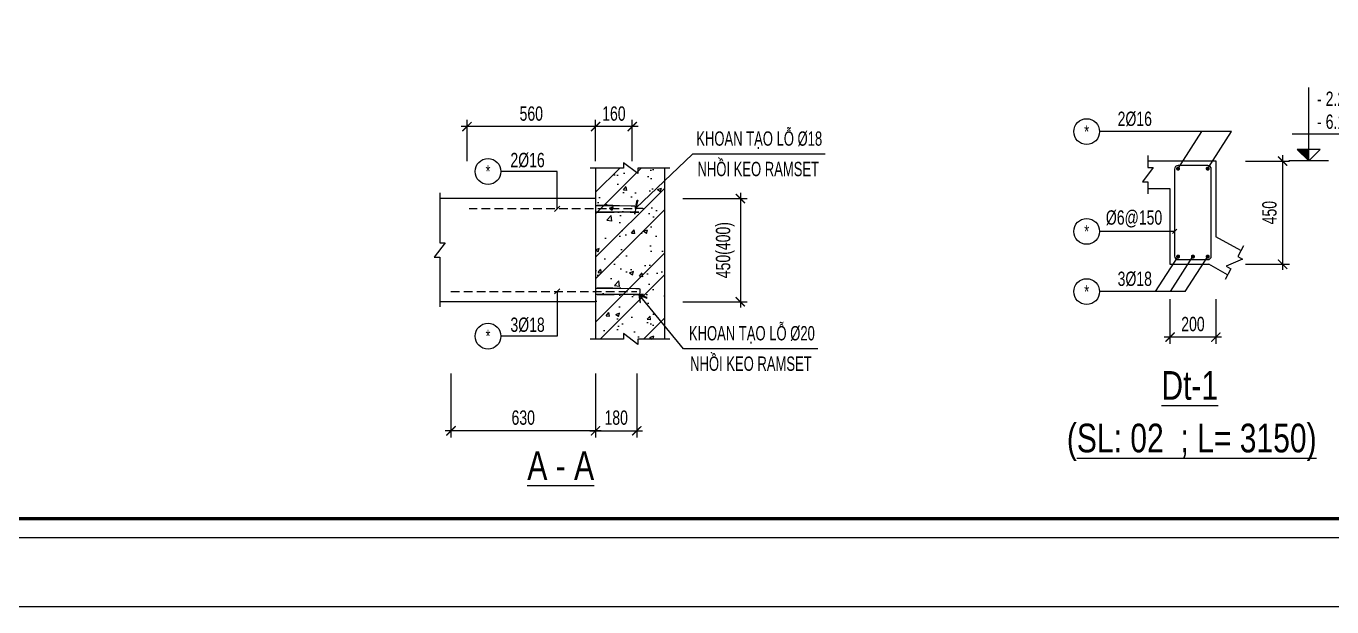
# Model space of a CAD drawing. Header units: millimetres. Extents: x -77370 to 109412, y -14880 to 214694.
# Drawn here: x 15058 to 26437, y 144605 to 149669 of the extents above; entities that cross this region are included whole.
import ezdxf
from ezdxf.enums import TextEntityAlignment as Align

# ---------------------------------------------------------------- set-up
doc = ezdxf.new("R2010")
doc.units = ezdxf.units.MM
doc.header["$LTSCALE"] = 300
doc.header["$MEASUREMENT"] = 0
doc.header["$PDMODE"] = 66
doc.linetypes.add('DASHED2', pattern=[0.375, 0.25, -0.125])
doc.layers.get('0').update_dxf_attribs({"linetype": 'CONTINUOUS'})
doc.layers.get('DEFPOINTS').update_dxf_attribs({"linetype": 'CONTINUOUS'})
for name, color, linetype in [('CDC-KHUNGTEN', 7, 'CONTINUOUS'), ('CDC.02.DIM', 1, 'CONTINUOUS'), ('CDC.03.BORDER', 3, 'CONTINUOUS'), ('CDC.05.STEEL', 4, 'CONTINUOUS'), ('CDC.06.TEXT', 2, 'CONTINUOUS'), ('CDC.10.HATCH', 251, 'CONTINUOUS'), ('CDC.11.NOTE', 8, 'CONTINUOUS'), ('CDC.14.STEELNUM', 2, 'CONTINUOUS'), ('KCS_CHI', 1, 'CONTINUOUS'), ('KCS_TEXT', 2, 'CONTINUOUS')]:
    doc.layers.add(name, color=color, linetype=linetype)
doc.styles.add('KCS_SMTEXT', font='arial.ttf', dxfattribs={"width": 0.7})
doc.dimstyles.new('KCS_DIM25', dxfattribs={"dimscale": 2, "dimtxt": 62.5, "dimasz": 40, "dimexe": 30, "dimexo": 0, "dimgap": 25, "dimtad": 1, "dimdec": 0, "dimlfac": 0.5, "dimzin": 13, "dimdsep": 46, "dimtxsty": 'KCS_SMTEXT', "dimblk": 'ARCHTICK', "dimcen": 0, "dimdle": 25, "dimclrd": 1, "dimclre": 1, "dimclrt": 2, "dimadec": 0, "dimazin": 0, "dimtfac": 1, "dimtdec": 0, "dimtix": 1, "dimtmove": 2, "dimatfit": 3, "dimfxl": 1, "dimtolj": 1, "dimtzin": 13, "dimarcsym": 0})

# ---------------------------------------------------------------- blocks, each defined once
blk = doc.blocks.new('_ArchTick')
at = {"color": 0, "linetype": 'ByBlock', "const_width": 0.15}
blk.add_lwpolyline([(-0.5, -0.5), (0.5, 0.5)], dxfattribs=at)
blk = doc.blocks.new('*D731')
at = {"layer": 'CDC.02.DIM', "color": 1, "lineweight": -2, "transparency": 16777216}
for p, q in [((20782, 148166), (21342, 148166)), ((21282, 148216), (21282, 147216)), ((20782, 147266), (21342, 147266))]:
    blk.add_line(p, q, dxfattribs=at)
at = {"layer": 'DEFPOINTS', "color": 0, "transparency": 16777216}
for p in [(20782, 148166), (20782, 147266), (21282, 147266)]:
    blk.add_point(p, dxfattribs=at)
at = {"layer": 'CDC.02.DIM', "color": 1, "lineweight": -2, "transparency": 16777216, "xscale": 80, "yscale": 80, "zscale": 80}
for p, rotation in [((21282, 148166), 90), ((21282, 147266), 270)]:
    blk.add_blockref('_ArchTick', p, dxfattribs=dict(at, rotation=rotation))
at = {"layer": 'CDC.02.DIM', "color": 2, "transparency": 16777216, "insert": (21150, 147716), "char_height": 125, "attachment_point": 5, "rotation": 90, "style": 'KCS_SMTEXT'}
blk.add_mtext('\\A1;450(400)', dxfattribs=at)
blk = doc.blocks.new('*D732')
at = {"layer": 'CDC.02.DIM', "color": 1, "lineweight": -2, "transparency": 16777216}
for p, q in [((20020, 146641), (20020, 146081)), ((20380, 146641), (20380, 146081)), ((19970, 146141), (20430, 146141))]:
    blk.add_line(p, q, dxfattribs=at)
at = {"layer": 'DEFPOINTS', "color": 0, "transparency": 16777216}
for p in [(20020, 146641), (20380, 146641), (20380, 146141)]:
    blk.add_point(p, dxfattribs=at)
at = {"layer": 'CDC.02.DIM', "color": 1, "lineweight": -2, "transparency": 16777216, "xscale": 80, "yscale": 80, "zscale": 80, "rotation": 180}
blk.add_blockref('_ArchTick', (20020, 146141), dxfattribs=at)
at = {"layer": 'CDC.02.DIM', "color": 1, "lineweight": -2, "transparency": 16777216, "xscale": 80, "yscale": 80, "zscale": 80}
blk.add_blockref('_ArchTick', (20380, 146141), dxfattribs=at)
at = {"layer": 'CDC.02.DIM', "color": 2, "transparency": 16777216, "insert": (20200, 146255), "char_height": 125, "attachment_point": 5, "style": 'KCS_SMTEXT'}
blk.add_mtext('\\A1;180', dxfattribs=at)
blk = doc.blocks.new('*D733')
at = {"layer": 'CDC.02.DIM', "color": 1, "lineweight": -2, "transparency": 16777216}
for p, q in [((18760, 146641), (18760, 146081)), ((20020, 146641), (20020, 146081)), ((20070, 146141), (18710, 146141))]:
    blk.add_line(p, q, dxfattribs=at)
at = {"layer": 'DEFPOINTS', "color": 0, "transparency": 16777216}
for p in [(18760, 146641), (20020, 146641), (18760, 146141)]:
    blk.add_point(p, dxfattribs=at)
at = {"layer": 'CDC.02.DIM', "color": 1, "lineweight": -2, "transparency": 16777216, "xscale": 80, "yscale": 80, "zscale": 80, "rotation": 180}
blk.add_blockref('_ArchTick', (18760, 146141), dxfattribs=at)
at = {"layer": 'CDC.02.DIM', "color": 1, "lineweight": -2, "transparency": 16777216, "xscale": 80, "yscale": 80, "zscale": 80}
blk.add_blockref('_ArchTick', (20020, 146141), dxfattribs=at)
at = {"layer": 'CDC.02.DIM', "color": 2, "transparency": 16777216, "insert": (19390, 146255), "char_height": 125, "attachment_point": 5, "style": 'KCS_SMTEXT'}
blk.add_mtext('\\A1;630', dxfattribs=at)
blk = doc.blocks.new('*D612')
at = {"layer": 'CDC.02.DIM', "color": 1, "lineweight": -2, "transparency": 16777216}
for p, q in [((26007, 148543), (26007, 147543)), ((25684, 148493), (26067, 148493)), ((25684, 147593), (26067, 147593))]:
    blk.add_line(p, q, dxfattribs=at)
at = {"layer": 'DEFPOINTS', "color": 0, "transparency": 16777216}
for p in [(25684, 148493), (25684, 147593), (26007, 147593)]:
    blk.add_point(p, dxfattribs=at)
at = {"layer": 'CDC.02.DIM', "color": 1, "lineweight": -2, "transparency": 16777216, "xscale": 80, "yscale": 80, "zscale": 80}
for p, rotation in [((26007, 148493), 90), ((26007, 147593), 270)]:
    blk.add_blockref('_ArchTick', p, dxfattribs=dict(at, rotation=rotation))
at = {"layer": 'CDC.02.DIM', "color": 2, "transparency": 16777216, "insert": (25893, 148043), "char_height": 125, "attachment_point": 5, "rotation": 90, "style": 'KCS_SMTEXT'}
blk.add_mtext('\\A1;450', dxfattribs=at)
blk = doc.blocks.new('*D613')
at = {"layer": 'CDC.02.DIM', "color": 1, "lineweight": -2, "transparency": 16777216}
for p, q in [((25026, 147290), (25026, 146898)), ((25426, 147290), (25426, 146898)), ((25476, 146958), (24976, 146958))]:
    blk.add_line(p, q, dxfattribs=at)
at = {"layer": 'DEFPOINTS', "color": 0, "transparency": 16777216}
for p in [(25026, 147290), (25426, 147290), (25026, 146958)]:
    blk.add_point(p, dxfattribs=at)
at = {"layer": 'CDC.02.DIM', "color": 1, "lineweight": -2, "transparency": 16777216, "xscale": 80, "yscale": 80, "zscale": 80, "rotation": 180}
blk.add_blockref('_ArchTick', (25026, 146958), dxfattribs=at)
at = {"layer": 'CDC.02.DIM', "color": 1, "lineweight": -2, "transparency": 16777216, "xscale": 80, "yscale": 80, "zscale": 80}
blk.add_blockref('_ArchTick', (25426, 146958), dxfattribs=at)
at = {"layer": 'CDC.02.DIM', "color": 2, "transparency": 16777216, "insert": (25226, 147071), "char_height": 125, "attachment_point": 5, "style": 'KCS_SMTEXT'}
blk.add_mtext('\\A1;200', dxfattribs=at)
blk = doc.blocks.new('*D531')
at = {"layer": 'CDC.02.DIM', "color": 1, "lineweight": -2, "transparency": 16777216}
for p, q in [((18900, 148493), (18900, 148853)), ((20020, 148493), (20020, 148853)), ((20070, 148793), (18850, 148793))]:
    blk.add_line(p, q, dxfattribs=at)
at = {"layer": 'DEFPOINTS', "color": 0, "transparency": 16777216}
for p in [(18900, 148793), (18900, 148493), (20020, 148493)]:
    blk.add_point(p, dxfattribs=at)
at = {"layer": 'CDC.02.DIM', "color": 1, "lineweight": -2, "transparency": 16777216, "xscale": 80, "yscale": 80, "zscale": 80, "rotation": 180}
blk.add_blockref('_ArchTick', (18900, 148793), dxfattribs=at)
at = {"layer": 'CDC.02.DIM', "color": 1, "lineweight": -2, "transparency": 16777216, "xscale": 80, "yscale": 80, "zscale": 80}
blk.add_blockref('_ArchTick', (20020, 148793), dxfattribs=at)
at = {"layer": 'CDC.02.DIM', "color": 2, "transparency": 16777216, "insert": (19460, 148906), "char_height": 125, "attachment_point": 5, "style": 'KCS_SMTEXT'}
blk.add_mtext('\\A1;560', dxfattribs=at)
blk = doc.blocks.new('*D532')
at = {"layer": 'CDC.02.DIM', "color": 1, "lineweight": -2, "transparency": 16777216}
for p, q in [((20020, 148493), (20020, 148853)), ((20340, 148493), (20340, 148853)), ((20390, 148793), (19970, 148793))]:
    blk.add_line(p, q, dxfattribs=at)
at = {"layer": 'DEFPOINTS', "color": 0, "transparency": 16777216}
for p in [(20020, 148793), (20020, 148493), (20340, 148493)]:
    blk.add_point(p, dxfattribs=at)
at = {"layer": 'CDC.02.DIM', "color": 1, "lineweight": -2, "transparency": 16777216, "xscale": 80, "yscale": 80, "zscale": 80, "rotation": 180}
blk.add_blockref('_ArchTick', (20020, 148793), dxfattribs=at)
at = {"layer": 'CDC.02.DIM', "color": 1, "lineweight": -2, "transparency": 16777216, "xscale": 80, "yscale": 80, "zscale": 80}
blk.add_blockref('_ArchTick', (20340, 148793), dxfattribs=at)
at = {"layer": 'CDC.02.DIM', "color": 2, "transparency": 16777216, "insert": (20180, 148906), "char_height": 125, "attachment_point": 5, "style": 'KCS_SMTEXT'}
blk.add_mtext('\\A1;160', dxfattribs=at)
blk = doc.blocks.new('Khung tên chuẩn')
at = {"layer": 'CDC-KHUNGTEN', "color": 8}
blk.add_lwpolyline([(75096, 1100), (83000, 1100), (83000, 58300), (3000, 58300), (3000, 1100), (75096, 1100)], dxfattribs=at)
at = {"layer": 'CDC-KHUNGTEN', "color": 255, "lineweight": 60}
blk.add_lwpolyline([(74900, 1400), (74900, 58000), (3300, 58000), (3300, 1400), (74900, 1400)], close=True, dxfattribs=at)
at = {"layer": 'DEFPOINTS', "color": 1, "ltscale": 0.2}
blk.add_lwpolyline([(0, 0), (0, 59400), (84100, 59400), (84100, 0), (0, 0)], close=True, dxfattribs=at)

msp = doc.modelspace()

# ---------------------------------------------------------------- hatches: boundary and pattern name
at = {"layer": 'CDC.10.HATCH'}
h = msp.add_hatch(dxfattribs=at)
h.set_pattern_fill('BETONG', color=256, scale=50)
h.set_pattern_definition([(45, (-2578698.06, 1159706.8), (-282.84271, 282.84271), []), (45, (-2578510.56, 1159706.8), (-282.84271, 282.84271), []), (50, (-2578698.06, 1159706.8), (358.63009, -31.376067), [37.5, -412.5]), (355, (-2578698.06, 1159706.8), (-69.375667, 376.096067), [30, -330]), (100.4514, (-2578668.18, 1159704.18), (289.25469, 344.71977), [31.870095, -350.571056]), (46.1842, (-2578698.06, 1159806.8), (533.620524, -82.75951), [56.25, -618.75]), (96.6356, (-2578653.6, 1159799.9), (467.33135, 487.05894), [47.80514, -525.8565]), (351.1842, (-2578698.06, 1159806.8), (467.33097, 487.0593), [45, -495]), (21, (-2578648.06, 1159781.8), (298.453526, -201.309445), [37.5, -412.5]), (326, (-2578648.06, 1159781.8), (121.657666, 362.575023), [30, -330]), (71.4514, (-2578623.2, 1159765), (420.111314, 161.26525), [31.870095, -350.571056]), (37.5, (-2578698.06, 1159706.79), (6.0799277, 166.446927), [0, -326, 0, -335, 0, -331.25]), (7.5, (-2578698.06, 1159706.79), (131.534769, 197.205856), [0, -191, 0, -318.5, 0, -126.25]), (327.5, (-2578809.56, 1159706.79), (266.911218, -11.277436), [0, -125, 0, -390, 0, -517.5]), (317.5, (-2578859.56, 1159706.8), (291.593085, 50.052491), [0, -162.5, 0, -259, 0, -367.5])])
h.paths.add_polyline_path([(20019.6, 146941), (20264.8, 146941), (20264.8, 146987.9), (20389.8, 146894.1), (20389.8, 146941), (20619.6, 146941), (20619.6, 148431.4), (20389.8, 148431.4), (20389.8, 148478.3), (20264.8, 148384.6), (20264.8, 148431.4), (20019.6, 148431.4)])

# ---------------------------------------------------------------- linework, layer by layer
at = {"layer": 'CDC.02.DIM'}
for p, q in [((26234.9, 148493.3), (26234.9, 149134.5)), ((26748.6, 148726.9), (26091, 148726.9)), ((26335.6, 148594), (26134.2, 148594)), ((26234.9, 148493.3), (26134.2, 148594)), ((26234.9, 148493.3), (26335.6, 148594)), ((26408.1, 148493.3), (26061.7, 148493.3))]:
    msp.add_line(p, q, dxfattribs=at)
msp.add_solid([(26134.2, 148594), (26234.9, 148493.3), (26234.9, 148594)], dxfattribs=at)
at = {"layer": 'CDC.03.BORDER', "ltscale": 6}
for p, q in [((20019.6, 148431.4, 0), (20019.6, 146941, 0)), ((20619.6, 148431.4, 0), (20619.6, 146941, 0))]:
    msp.add_line(p, q, dxfattribs=at)
at = {"layer": 'CDC.03.BORDER', "ltscale": 2}
for p, q in [((24833.1, 148493.3), (25425.9, 148493.3)), ((25425.9, 148493.3), (25425.9, 147833.2)), ((24833.1, 148253.3), (25025.9, 148253.3)), ((25025.9, 148253.3), (25025.9, 147593.3)), ((25025.9, 147593.3), (25363.4, 147593.3))]:
    msp.add_line(p, q, dxfattribs=at)
at = {"layer": 'CDC.03.BORDER'}
for p, q in [((20019.6, 148166.2, 0), (18661.8, 148166.2, 0)), ((25644.6, 147711.6), (25425.9, 147833.2)), ((25528.1, 147501.8), (25363.4, 147593.3)), ((20019.6, 147266.2, 0), (18661.8, 147266.2, 0))]:
    msp.add_line(p, q, dxfattribs=at)
at = {"layer": 'CDC.05.STEEL', "linetype": 'DASHED2'}
for p, q in [((20339.6, 148076.2, 0), (18919.6, 148076.2, 0)), ((18759.6, 147356.2, 0), (20379.6, 147356.2, 0))]:
    msp.add_line(p, q, dxfattribs=at)
at = {"layer": 'CDC.05.STEEL'}
msp.add_lwpolyline([(25095.9, 147633.3), (25355.6, 147633.3, 0.4142136), (25385.6, 147663.3), (25385.6, 148423.3, 0.4142136), (25355.6, 148453.3), (25095.9, 148453.3, 0.4142136), (25065.9, 148423.3), (25065.9, 147663.3, 0.4142136)], format="xyb", close=True, dxfattribs=at)
at = {"layer": 'CDC.05.STEEL', "const_width": 18}
for points in [[(25087.5, 148426.8, -1), (25105.5, 148426.8, -1)], [(25363.9, 148426.8, 1), (25345.9, 148426.8, 1)], [(25087.5, 147659.8, 1), (25105.5, 147659.8, 1)], [(25216.7, 147659.8, 1), (25234.7, 147659.8, 1)], [(25363.9, 147659.8, -1), (25345.9, 147659.8, -1)]]:
    msp.add_lwpolyline(points, format="xyb", close=True, dxfattribs=at)
at = {"layer": 'CDC.11.NOTE'}
for p, q in [((25562.2, 148749.3), (24412.4, 148749.3)), ((25096.5, 148426.8), (25303.8, 148749.3)), ((25354.9, 148426.8), (25562.2, 148749.3)), ((20863.8, 148552.1, 0), (20371.1, 148081.8, 0)), ((22020.5, 148552.1, 0), (20863.8, 148552.1, 0)), ((25065.9, 147879.2), (24412.4, 147879.2)), ((24900.2, 147354.4), (25096.5, 147659.8)), ((25029.4, 147354.4), (25225.7, 147659.8)), ((25029.4, 147354.4), (25225.7, 147659.8)), ((25158.6, 147354.4), (25354.9, 147659.8)), ((25158.6, 147354.4), (25354.9, 147659.8)), ((20787.3, 146854.8, 0), (20402.2, 147322.9, 0)), ((25158.6, 147354.4), (24412.4, 147354.4)), ((21956.5, 146854.8, 0), (20787.3, 146854.8, 0))]:
    msp.add_line(p, q, dxfattribs=at)
at = {"layer": 'CDC.11.NOTE', "color": 3}
for p, q in [((19707.7, 148098.5, 0), (19663.2, 148053.9, 0)), ((25084.4, 147897.8), (25047.3, 147860.6)), ((19707.7, 147378.5, 0), (19663.2, 147333.9, 0))]:
    msp.add_line(p, q, dxfattribs=at)
at = {"layer": 'CDC.11.NOTE', "color": 1}
for points in [[(24833.1, 148540.2), (24833.1, 148435.8), (24880, 148435.8), (24786.3, 148310.8), (24833.1, 148310.8), (24833.1, 148206.5)], [(25667.4, 147752.6), (25616.7, 147661.4), (25657.7, 147638.6), (25515, 147574.9), (25556, 147552.1), (25505.3, 147460.9)]]:
    msp.add_lwpolyline(points, dxfattribs=at)
at = {"layer": 'CDC.11.NOTE', "elevation": 0}
for points in [[(19685.4, 148076.2), (19685.4, 148401.9), (19195.4, 148401.9)], [(19685.4, 147356.2), (19685.4, 146965.8), (19195.4, 146965.8)]]:
    msp.add_lwpolyline(points, dxfattribs=at)
at = {"layer": 'CDC.11.NOTE', "color": 1, "elevation": 0}
for points in [[(20666.5, 148431.4), (20389.8, 148431.4), (20389.8, 148384.6), (20264.8, 148478.3), (20264.8, 148431.4), (19972.7, 148431.4)], [(18661.8, 148215.4), (18661.8, 147781), (18708.7, 147781), (18615, 147656), (18661.8, 147656), (18661.8, 147221.7)], [(20666.5, 146941), (20389.8, 146941), (20389.8, 146894.1), (20264.8, 146987.9), (20264.8, 146941), (19972.7, 146941)]]:
    msp.add_lwpolyline(points, dxfattribs=at)
at = {"layer": 'CDC.14.STEELNUM', "color": 8}
for centre in [(24299.9, 148749.3), (19082.9, 148401.9, 0), (24299.9, 147879.2), (24299.9, 147354.4), (19082.9, 146965.8, 0)]:
    msp.add_circle(centre, 112.5, dxfattribs=at)
at = {"layer": 'KCS_CHI', "elevation": 0}
for points in [[(20019.6, 148105), (20071.9, 148104.2), (20116.6, 148104.2), (20171.1, 148104.2), (20034.1, 148104.2), (20087.8, 148104.2), (20131.7, 148104.1), (20229, 148104.8), (20331.4, 148102.8), (20336.3, 148102.8), (20361.7, 148101.3), (20365.9, 148092.6), (20366.8, 148079.1), (20366.8, 148066.4), (20364, 148055.4), (20357.7, 148047.8), (20349, 148047.4), (20326.2, 148048.9), (20320.5, 148047.6), (20398.2, 148048.3), (20142.1, 148048.2), (20095.9, 148048.2), (20034.4, 148048.2), (20181.8, 148048.2), (20143.8, 148048.2), (20106.2, 148048.2), (20067.8, 148048.2), (20036.3, 148048.2), (20019.6, 148048.2)], [(20371.1, 148081.8), (20366.9, 148079.1), (20383.9, 148152.2), (20388.7, 148151), (20371.1, 148081.8), (20432.9, 148081.2), (20431.7, 148076.3), (20366.9, 148079.1)], [(20019.6, 147385), (20071.9, 147384.2), (20116.6, 147384.2), (20171.1, 147384.2), (20034.1, 147384.2), (20087.8, 147384.2), (20131.7, 147384.1), (20229, 147384.8), (20371.4, 147382.8), (20376.3, 147382.8), (20401.7, 147381.3), (20405.9, 147372.6), (20406.8, 147359.1), (20406.8, 147346.4), (20404, 147335.4), (20397.7, 147327.8), (20389, 147327.4), (20366.2, 147328.9), (20360.5, 147327.6), (20438.2, 147328.3), (20142.1, 147328.2), (20095.9, 147328.2), (20034.4, 147328.2), (20181.8, 147328.2), (20143.8, 147328.2), (20106.2, 147328.2), (20067.8, 147328.2), (20036.3, 147328.2), (20019.6, 147328.2)], [(20402.2, 147322.9), (20398.1, 147328.3), (20406.6, 147261.7), (20411.3, 147260), (20402.2, 147322.9), (20467, 147298), (20468.7, 147302.7), (20398.1, 147328.3)]]:
    msp.add_lwpolyline(points, dxfattribs=at)

# ---------------------------------------------------------------- block references
at = {"xscale": 0.5500000002648449, "yscale": 0.5500000002648449, "zscale": 0.5500000002648449}
msp.add_blockref('Khung tên chuẩn', (0, 144605.5), dxfattribs=at)

# ---------------------------------------------------------------- texts
at = {"layer": 'CDC.02.DIM', "color": 2, "linetype": 'ByBlock', "style": 'KCS_SMTEXT', "width": 0.7}
for s, p in [('- 2.250', (26308, 148973.5)), ('- 6.150', (26308, 148773.5))]:
    msp.add_text(s, height=125, dxfattribs=at).set_placement(p)
at = {"layer": 'CDC.06.TEXT', "color": 2, "linetype": 'ByBlock', "style": 'KCS_SMTEXT', "width": 0.7}
for s, p in [('2%%C16', (24719.2, 148861.5)), ('%%C6@150', (24712.7, 147991.4)), ('3%%C18', (24719.2, 147466.6))]:
    msp.add_text(s, height=125, rotation=360, dxfattribs=at).set_placement(p, align=Align.MIDDLE)
for s, p in [('2%%C16', (19427.7, 148502, 0)), ('3%%C18', (19427.7, 147066, 0))]:
    msp.add_text(s, height=125, dxfattribs=at).set_placement(p, align=Align.MIDDLE)
at = {"layer": 'CDC.06.TEXT', "color": 4, "style": 'KCS_SMTEXT', "width": 0.75}
for s, p in [('%%UDt-1', (25198.4, 146535.1)), ('(%%USL: 02  ; L= 3150)', (25215.4, 146047)), ('%%UA - A', (19716.5, 145838, 0))]:
    msp.add_text(s, height=250, dxfattribs=at).set_placement(p, align=Align.MIDDLE)
at = {"layer": 'CDC.14.STEELNUM', "style": 'KCS_SMTEXT', "width": 0.7}
for p in [(24299.9, 148749.3), (19082.9, 148401.9, 0), (24299.9, 147879.2), (24299.9, 147354.4), (19082.9, 146965.8, 0)]:
    msp.add_text('*', height=112.5, dxfattribs=at).set_placement(p, align=Align.MIDDLE)
at = {"layer": 'KCS_TEXT', "color": 2, "style": 'KCS_SMTEXT', "width": 0.65}
for s, p in [('KHOAN TẠO LỖ %%C18', (20897.6, 148626.4, 0)), ('NHỒI KEO RAMSET', (20908.3, 148361, 0)), ('KHOAN TẠO LỖ %%C20', (20833.5, 146929.1, 0)), ('NHỒI KEO RAMSET', (20844.2, 146663.7, 0))]:
    msp.add_text(s, height=125, dxfattribs=at).set_placement(p)

# ---------------------------------------------------------------- dimensions: what is measured, and where the dimension line sits
at = {"layer": 'CDC.02.DIM'}
for base, p1, p2, angle, picture, middle in [((18899.6, 148792.6, 0), (20019.6, 148492.6, 0), (18899.6, 148492.6, 0), 180, '*D531', (19459.6, 148906.4, 0)), ((20019.6, 148792.6, 0), (20339.6, 148492.6, 0), (20019.6, 148492.6, 0), 180, '*D532', (20179.6, 148906.4, 0)), ((26006.7, 147593.3), (25684, 148493.3), (25684, 147593.3), 90, '*D612', (25892.9, 148043.3)), ((18759.6, 146141, 0), (20019.6, 146641, 0), (18759.6, 146641, 0), 180, '*D733', (19389.6, 146254.8, 0))]:
    dim = msp.add_linear_dim(base=base, p1=p1, p2=p2, angle=angle, dimstyle='KCS_DIM25', dxfattribs=at)
    dim.commit()
    dim.dimension.update_dxf_attribs({"geometry": picture, "text_midpoint": middle})
dim = msp.add_linear_dim(base=(21281.6, 147266.2, 0), p1=(20781.6, 148166.2, 0), p2=(20781.6, 147266.2, 0), angle=90, text='<>(400)', dimstyle='KCS_DIM25', dxfattribs=at)
dim.commit()
dim.dimension.update_dxf_attribs({"geometry": '*D731', "text_midpoint": (21149.6, 147716.2, 0)})
for base, p1, p2, picture, middle in [((25025.9, 146957.7), (25425.9, 147289.9), (25025.9, 147289.9), '*D613', (25225.9, 147071.5)), ((20379.6, 146141, 0), (20019.6, 146641, 0), (20379.6, 146641, 0), '*D732', (20199.6, 146254.8, 0))]:
    dim = msp.add_linear_dim(base=base, p1=p1, p2=p2, dimstyle='KCS_DIM25', dxfattribs=at)
    dim.commit()
    dim.dimension.update_dxf_attribs({"geometry": picture, "text_midpoint": middle})

doc.saveas('drawing.dxf')
